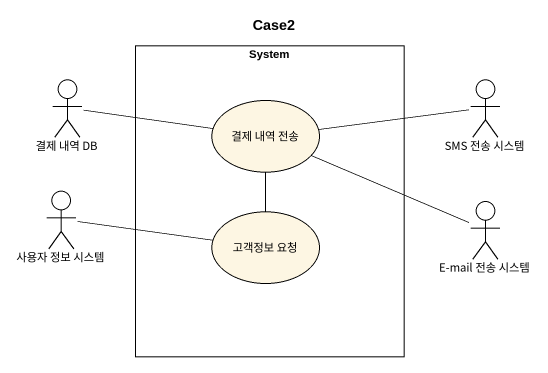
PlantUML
@startuml
title Case2
rectangle System {
  usecase "결제 내역 전송" as 결제_내역_전송
  usecase "고객정보 요청" as 고객정보_요청
}
actor "결제 내역 DB" as 결제_내역_DB
actor "SMS 전송 시스템" as SMS_전송_시스템
actor "사용자 정보 시스템" as 사용자_정보_시스템
actor "E-mail 전송 시스템" as E_mail_전송_시스템
결제_내역_DB -right- 결제_내역_전송
결제_내역_전송 -right- SMS_전송_시스템
결제_내역_전송 -- 고객정보_요청
결제_내역_전송 -right- E_mail_전송_시스템
고객정보_요청 -left- 사용자_정보_시스템
@enduml
